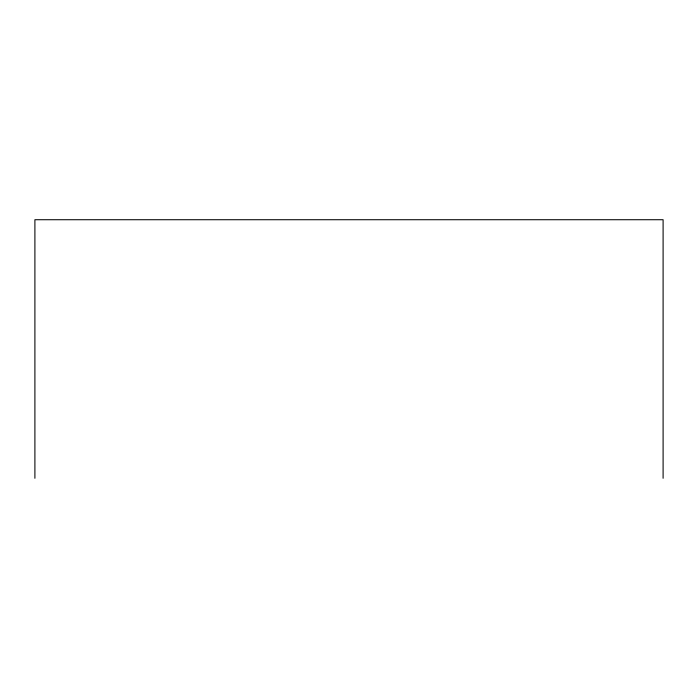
<?xml version="1.0" encoding="UTF-8"?>
<svg xmlns="http://www.w3.org/2000/svg" width="698" height="698" viewBox="0 0 698 698"><rect width="100%" height="100%" fill="white"/><g stroke="black" fill="none" stroke-linecap="round" stroke-linejoin="round"><path stroke-width="1.05" d="M663.1 478.278L663.1 219.722L34.9 219.722L34.9 478.278"/></g></svg>
